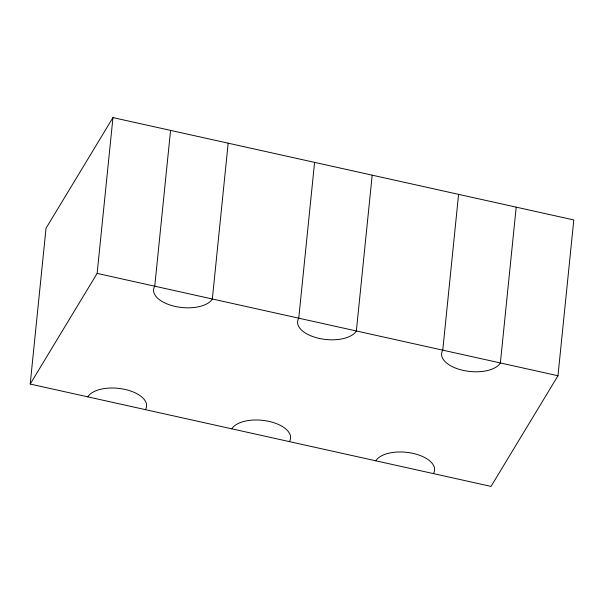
<?xml version="1.0" encoding="UTF-8"?>
<svg xmlns="http://www.w3.org/2000/svg" width="604" height="604" viewBox="0 0 604 604"><rect width="100%" height="100%" fill="white"/><g stroke="black" fill="none" stroke-linecap="round" stroke-linejoin="round"><path stroke-width="0.91" d="M30.2 384.061L46.025 228.252L112.963 117.599L573.8 219.939L557.975 375.748L491.037 486.401L30.2 384.061L97.138 273.408L112.963 117.599M170.57 130.396L154.745 286.198A30.109 15.009 5.8 0 0 175.175 306.424A30.109 15.009 5.8 0 0 212.344 298.995L228.169 143.186M314.578 162.378L298.753 318.18A30.109 15.009 5.8 0 0 319.191 338.406A30.109 15.009 5.8 0 0 356.36 330.969L372.185 175.168M458.587 194.352L442.762 350.161A30.109 15.009 5.8 0 0 463.2 370.388A30.109 15.009 5.8 0 0 500.369 362.951L516.194 207.149M97.138 273.408L557.975 375.748M87.806 396.851A30.109 15.009 5.8 0 1 124.975 389.414A30.109 15.009 5.8 0 1 145.413 409.648M231.815 428.832A30.109 15.009 5.8 0 1 268.984 421.396A30.109 15.009 5.8 0 1 289.422 441.622M375.831 460.814A30.109 15.009 5.8 0 1 413 453.377A30.109 15.009 5.8 0 1 433.43 473.604"/></g></svg>
